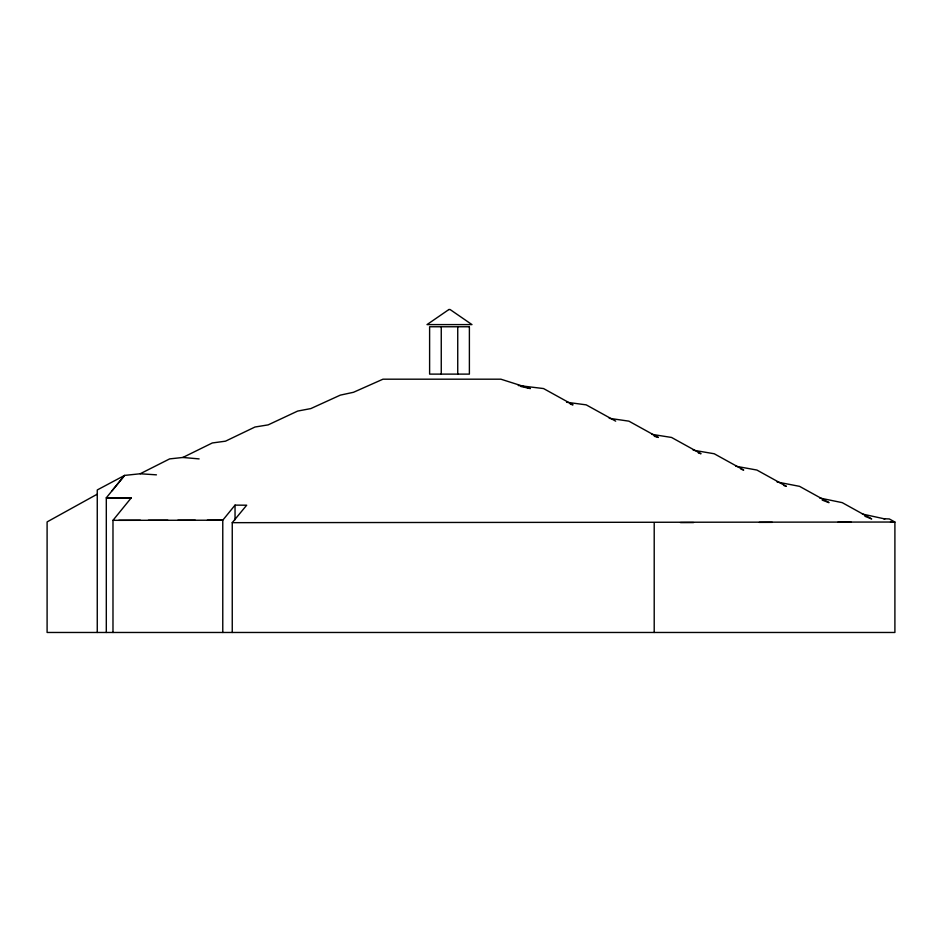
<?xml version="1.0" encoding="UTF-8"?>
<svg xmlns="http://www.w3.org/2000/svg" width="942" height="942" viewBox="0 0 942 942"><rect width="100%" height="100%" fill="white"/><g stroke="black" fill="none" stroke-linecap="round" stroke-linejoin="round"><path stroke-width="1.41" d="M112.981 632.471L112.981 520.325L131.279 497.823L106.305 497.812L106.305 632.471M232.25 632.471L232.25 522.669L246.674 505.206L235.041 505.124L222.771 520.208L222.771 632.471M112.039 490.782L124.603 475.404L140.17 473.767L156.454 474.839M97.273 494.161L47.1 521.903L47.1 632.471L894.9 632.471L894.9 522.033L889.319 518.948L883.702 518.748M97.261 632.471L97.261 489.958L124.603 475.404L106.305 497.812L131.279 497.823M140.17 473.767L169.642 458.895L182.842 457.471L199.127 458.895M182.842 457.471L212.315 442.964L225.503 441.174L254.976 427.02L268.164 424.877L297.648 411.077L310.836 408.581L340.309 395.134L353.509 392.284L382.982 379.19L500.885 379.19L530.358 388.563L520.867 386.479M680.465 522.598L693.583 522.563M759.217 522.386L772.346 522.351M837.98 522.186L851.109 522.151M890.484 522.045L894.9 522.033L232.25 522.669M207.334 520.231L222.771 520.208L177.838 520.267M118.833 520.325L167.876 520.267M112.981 520.325L140.429 520.302M148.33 520.29L195.324 520.243M518.288 385.502L543.558 388.563L573.03 404.86L570.31 404.2M566.566 402.246L586.218 404.86L615.691 421.156M609.238 418.307L628.891 421.156L658.364 437.453L654.29 436.287M651.899 434.356L671.552 437.453L701.025 453.75L698.316 452.914M693.159 450.182L714.213 453.75L743.697 470.046L740.977 469.151M735.832 466.231L756.885 470.046L786.358 486.343L783.65 485.401M777.091 481.998L799.546 486.343L829.031 502.639L822.236 500.12M819.764 498.024L842.219 502.639L871.691 518.948L864.909 516.275M862.425 514.049L884.879 518.948M654.207 522.669L654.207 632.471M457.741 326.756L457.741 374.115M441.256 326.756L441.256 374.115M235.041 505.124L235.041 519.76M448.898 309.529L427.02 324.601L471.977 324.601L450.088 309.529L448.898 309.529M469.387 326.756L429.611 326.756L429.611 374.115L469.387 374.115L469.387 326.756"/></g></svg>
